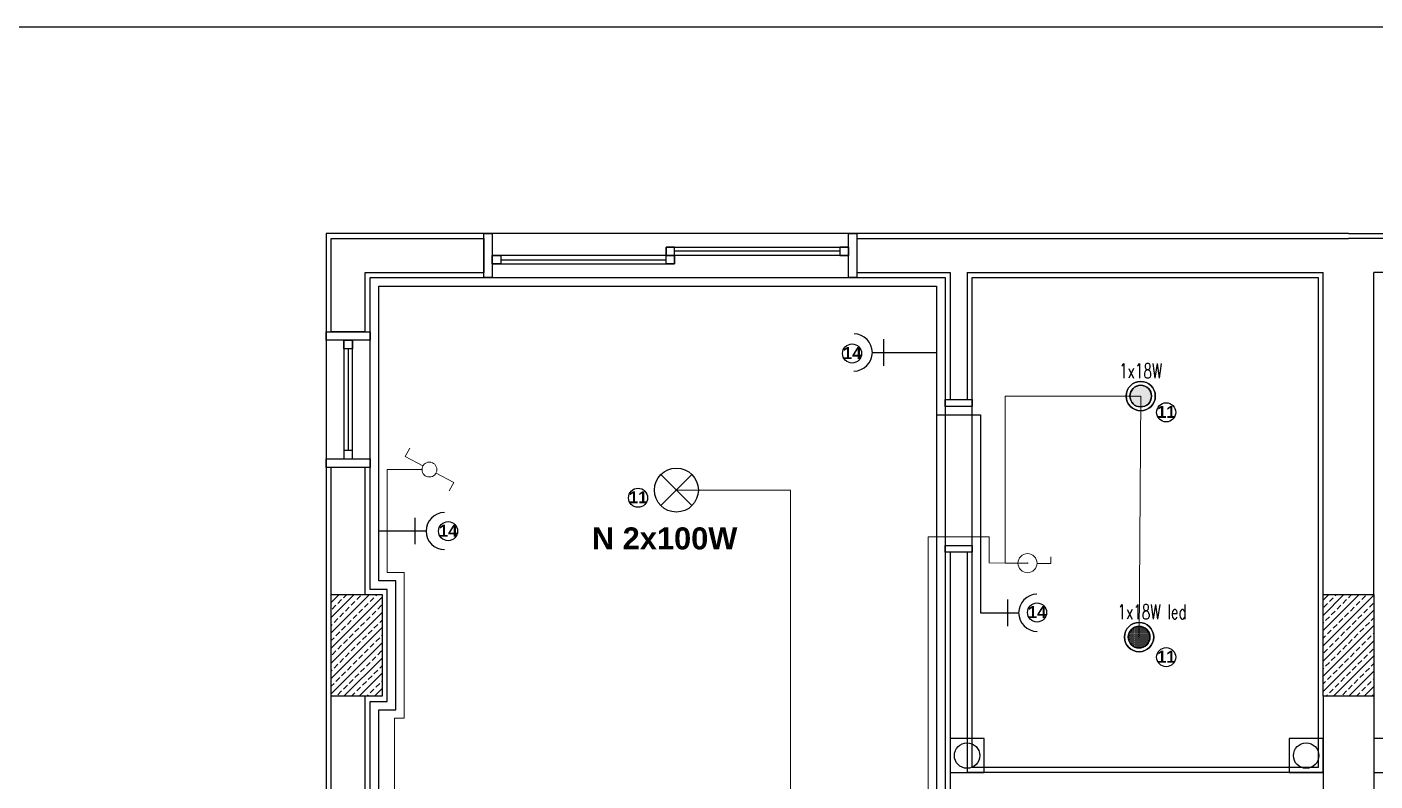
# Model space of a CAD drawing. Header units: millimetres. Extents: x 8112 to 17957, y 1641 to 8364.
# Drawn here: x 9818 to 10613, y 4196 to 4641 of the extents above; entities that cross this region are included whole.
import ezdxf

# ---------------------------------------------------------------- set-up
doc = ezdxf.new("R2010")
doc.units = ezdxf.units.MM
for name, color, linetype in [('AK-E-ARMATUR', 151, 'Continuous'), ('Bölme', 7, 'Continuous'), ('EL1', 2, 'Continuous'), ('ELEKTRİK1', 10, 'Continuous'), ('MİMARİ', 251, 'Continuous')]:
    doc.layers.add(name, color=color, linetype=linetype)
doc.layers.add('priz', color=4, linetype='Continuous', lineweight=25)
doc.layers.add('ışık', color=90, linetype='Continuous', lineweight=20)
doc.styles.add('okbas2', font='simplxtw.shx')
doc.styles.get("Standard").update_dxf_attribs({"font": 'arial.ttf'})

# ---------------------------------------------------------------- blocks, each defined once
blk = doc.blocks.new('15W_DWNL_ISLAK HACİM ARM_SA')
h = blk.add_hatch()
h.set_pattern_fill('DOTS', scale=5)
h.set_pattern_definition([(0, (-1075947.989, -4485209.665), (3.96875, 7.9375), [0, -7.9375])])
h.paths.add_polyline_path([(85, 0, 1), (-85, 0, 1)])
blk.add_circle((0, 0), 115)
at = {"color": 7}
blk.add_circle((0, 0), 85, dxfattribs=at)

msp = doc.modelspace()

# ---------------------------------------------------------------- linework, layer by layer
msp.add_line((9785.09, 4640.64), (11187.26, 4640.64))
at = {"layer": 'AK-E-ARMATUR'}
for centre in [(10474.41, 4422.91), (10474.41, 4422.91), (10474.41, 4422.91), (10473.47, 4280.72), (10473.47, 4280.72), (10473.47, 4280.72)]:
    msp.add_circle(centre, 8.62, dxfattribs=at)
at = {"layer": 'AK-E-ARMATUR', "color": 7}
for centre in [(10474.41, 4422.91), (10474.41, 4422.91), (10474.41, 4422.91), (10473.47, 4280.72), (10473.47, 4280.72), (10473.47, 4280.72)]:
    msp.add_circle(centre, 6.38, dxfattribs=at)
at = {"layer": 'Bölme', "color": 11, "true_color": 0xf27172}
for centre in [(10304.17, 4448), (10489.43, 4413.3), (10177.94, 4362.92), (10065.9, 4343.2), (10413.27, 4295.22), (10489.43, 4268.89)]:
    msp.add_circle(centre, 5.63, dxfattribs=at)
at = {"layer": 'ELEKTRİK1'}
msp.add_circle((10200.54, 4367.44), 12.98, dxfattribs=at)
at = {"layer": 'MİMARİ'}
for p, q in [((10596.99, 4518.82), (9993.99, 4518.82)), ((9993.99, 4518.82), (9993.99, 4003.82)), ((10596.99, 4518.82), (11199.99, 4518.82)), ((9996.99, 4515.82), (10086.99, 4515.82)), ((9996.99, 4460.82), (9996.99, 4515.82)), ((10086.99, 4515.82), (10086.99, 4495.82)), ((10306.99, 4515.82), (10596.99, 4515.82)), ((10306.99, 4515.82), (10306.99, 4495.82)), ((10886.99, 4515.82), (10596.99, 4515.82)), ((10016.99, 4495.82), (10086.99, 4495.82)), ((10016.99, 4460.82), (10016.99, 4495.82)), ((10019.99, 4492.82), (10358.99, 4492.82)), ((10019.99, 4308.82), (10019.99, 4492.82)), ((10306.99, 4495.82), (10361.99, 4495.82)), ((10358.99, 4492.82), (10358.99, 3983.82)), ((10361.99, 4495.82), (10361.99, 4420.84)), ((10371.99, 4495.82), (10371.99, 4420.84)), ((10371.99, 4495.82), (10581.99, 4495.82)), ((10374.99, 4492.82), (10578.99, 4492.82)), ((10374.99, 4203.82), (10374.99, 4492.82)), ((10578.99, 4492.82), (10578.99, 4203.82)), ((10581.99, 4305.82), (10581.99, 4495.82)), ((10821.99, 4495.82), (10611.99, 4495.82)), ((10611.99, 4305.82), (10611.99, 4495.82)), ((10016.99, 4460.82), (9996.99, 4460.82)), ((10361.99, 4420.84), (10371.99, 4420.84)), ((9996.99, 4305.82), (9996.99, 4380.82)), ((10016.99, 4380.82), (9996.99, 4380.82)), ((10016.99, 4305.82), (10016.99, 4380.82)), ((10361.99, 4330.84), (10361.99, 4100.82)), ((10371.99, 4330.84), (10361.99, 4330.84)), ((10371.99, 4330.84), (10371.99, 4200.82)), ((9996.99, 4245.82), (9996.99, 4305.82)), ((9996.99, 4305.82), (10026.99, 4305.82)), ((10029.99, 4308.82), (10019.99, 4308.82)), ((10026.99, 4305.82), (10026.99, 4245.82)), ((10029.99, 4242.82), (10029.99, 4308.82)), ((10581.99, 4245.82), (10581.99, 4305.82)), ((10581.99, 4305.82), (10611.99, 4305.82)), ((10611.99, 4305.82), (10611.99, 4245.82)), ((10026.99, 4245.82), (9996.99, 4245.82)), ((9996.99, 4110.82), (9996.99, 4245.82)), ((10016.99, 4110.82), (10016.99, 4245.82)), ((10611.99, 4245.82), (10581.99, 4245.82)), ((10581.99, 4245.82), (10581.99, 4000.82)), ((10611.99, 4245.82), (10611.99, 4000.82)), ((10019.99, 4003.82), (10019.99, 4242.82)), ((10019.99, 4242.82), (10029.99, 4242.82)), ((10381.99, 4220.82), (10361.99, 4220.82)), ((10361.99, 4220.82), (10361.99, 4200.82)), ((10381.99, 4200.82), (10381.99, 4220.82)), ((10581.99, 4220.82), (10561.99, 4220.82)), ((10561.99, 4220.82), (10561.99, 4200.82)), ((10581.99, 4200.82), (10581.99, 4220.82)), ((10631.99, 4220.82), (10611.99, 4220.82)), ((10611.99, 4220.82), (10611.99, 4200.82)), ((10361.99, 4200.82), (10381.99, 4200.82)), ((10581.99, 4200.82), (10371.99, 4200.82)), ((10578.99, 4203.82), (10374.99, 4203.82)), ((10561.99, 4200.82), (10581.99, 4200.82)), ((10611.99, 4200.82), (10821.99, 4200.82)), ((10611.99, 4200.82), (10631.99, 4200.82))]:
    msp.add_line(p, q, dxfattribs=at)
at = {"layer": 'MİMARİ', "ltscale": 0.1}
for p, q in [((10086.99, 4492.82), (10086.99, 4518.82)), ((10086.99, 4518.82), (10091.99, 4518.82)), ((10091.99, 4518.82), (10091.99, 4492.82)), ((10301.99, 4492.82), (10301.99, 4518.82)), ((10301.99, 4518.82), (10306.99, 4518.82)), ((10306.99, 4518.82), (10306.99, 4492.82)), ((10194.49, 4505.82), (10194.49, 4510.82)), ((10194.49, 4510.82), (10301.99, 4510.82)), ((10194.49, 4510.82), (10194.49, 4505.82)), ((10199.49, 4510.82), (10194.49, 4510.82)), ((10199.49, 4505.82), (10199.49, 4510.82)), ((10296.99, 4508.32), (10199.49, 4508.32)), ((10296.99, 4510.82), (10296.99, 4505.82)), ((10301.99, 4510.82), (10296.99, 4510.82)), ((10301.99, 4510.82), (10301.99, 4505.82)), ((10301.99, 4505.82), (10301.99, 4510.82)), ((10091.99, 4505.82), (10091.99, 4500.82)), ((10199.49, 4505.82), (10091.99, 4505.82)), ((10091.99, 4500.82), (10091.99, 4505.82)), ((10091.99, 4505.82), (10096.99, 4505.82)), ((10091.99, 4500.82), (10199.49, 4500.82)), ((10096.99, 4500.82), (10091.99, 4500.82)), ((10096.99, 4505.82), (10096.99, 4500.82)), ((10096.99, 4503.32), (10194.49, 4503.32)), ((10301.99, 4505.82), (10194.49, 4505.82)), ((10194.49, 4505.82), (10199.49, 4505.82)), ((10194.49, 4500.82), (10194.49, 4505.82)), ((10194.49, 4505.82), (10199.49, 4505.82)), ((10199.49, 4500.82), (10194.49, 4500.82)), ((10199.49, 4500.82), (10199.49, 4505.82)), ((10199.49, 4505.82), (10199.49, 4500.82)), ((10296.99, 4505.82), (10301.99, 4505.82)), ((10091.99, 4492.82), (10086.99, 4492.82)), ((10306.99, 4492.82), (10301.99, 4492.82)), ((9993.99, 4455.82), (9993.99, 4460.82)), ((9993.99, 4460.82), (10019.99, 4460.82)), ((10019.99, 4460.82), (10019.99, 4455.82)), ((10019.99, 4455.82), (9993.99, 4455.82)), ((10009.49, 4455.82), (10004.49, 4455.82)), ((10004.49, 4455.82), (10004.49, 4385.82)), ((10004.49, 4450.82), (10004.49, 4455.82)), ((10004.49, 4455.82), (10009.49, 4455.82)), ((10009.49, 4385.82), (10009.49, 4455.82)), ((10009.49, 4455.82), (10009.49, 4450.82)), ((10009.49, 4450.82), (10004.49, 4450.82)), ((10006.99, 4450.82), (10006.99, 4390.82)), ((10009.49, 4390.82), (10004.49, 4390.82)), ((10004.49, 4390.82), (10004.49, 4385.82)), ((10009.49, 4385.82), (10009.49, 4390.82)), ((9993.99, 4380.82), (9993.99, 4385.82)), ((9993.99, 4385.82), (10019.99, 4385.82)), ((10004.49, 4385.82), (10009.49, 4385.82)), ((10019.99, 4385.82), (10019.99, 4380.82)), ((10019.99, 4380.82), (9993.99, 4380.82))]:
    msp.add_line(p, q, dxfattribs=at)
at = {"layer": 'MİMARİ', "lineweight": 30}
for p, q in [((10358.99, 4420.84), (10374.99, 4420.84)), ((10358.99, 4416.84), (10358.99, 4420.84)), ((10374.99, 4420.84), (10374.99, 4416.84)), ((10374.99, 4416.84), (10358.99, 4416.84)), ((10358.99, 4334.84), (10374.99, 4334.84)), ((10358.99, 4330.84), (10358.99, 4334.84)), ((10374.99, 4334.84), (10374.99, 4330.84)), ((10374.99, 4330.84), (10358.99, 4330.84))]:
    msp.add_line(p, q, dxfattribs=at)
at = {"layer": 'MİMARİ', "linetype": 'Continuous'}
for p, q in [((9996.99, 4301.2), (10001.6, 4305.82)), ((9996.99, 4292.22), (10010.58, 4305.82)), ((9996.99, 4283.24), (10019.56, 4305.82)), ((9996.99, 4305.69), (9997.11, 4305.82)), ((9996.99, 4274.26), (10026.99, 4304.26)), ((10000.87, 4300.6), (10003.12, 4302.84)), ((10004.24, 4303.96), (10006.09, 4305.82)), ((10008.73, 4299.47), (10010.97, 4301.72)), ((10012.1, 4302.84), (10014.34, 4305.09)), ((10019.95, 4301.72), (10022.2, 4303.96)), ((10023.32, 4305.09), (10024.05, 4305.82)), ((10581.99, 4302.49), (10585.32, 4305.82)), ((10581.99, 4293.51), (10594.3, 4305.82)), ((10581.99, 4284.53), (10603.28, 4305.82)), ((10581.99, 4275.55), (10611.99, 4305.55)), ((10585.71, 4301.72), (10587.96, 4303.96)), ((10589.08, 4305.09), (10589.81, 4305.82)), ((10593.57, 4300.6), (10595.81, 4302.84)), ((10596.94, 4303.96), (10598.79, 4305.82)), ((10601.43, 4299.47), (10603.67, 4301.72)), ((10604.79, 4302.84), (10607.04, 4305.09)), ((9996.99, 4265.28), (10026.99, 4295.28)), ((9997.5, 4297.23), (9999.75, 4299.47)), ((10001.99, 4292.74), (10004.24, 4294.98)), ((10005.36, 4296.11), (10007.61, 4298.35)), ((10009.85, 4291.62), (10012.1, 4293.86)), ((10013.22, 4294.98), (10015.46, 4297.23)), ((10016.59, 4298.35), (10018.83, 4300.6)), ((10021.08, 4293.86), (10023.32, 4296.11)), ((10024.44, 4297.23), (10026.69, 4299.47)), ((10581.99, 4266.57), (10611.99, 4296.57)), ((10582.34, 4298.35), (10584.59, 4300.6)), ((10586.83, 4293.86), (10589.08, 4296.11)), ((10590.2, 4297.23), (10592.45, 4299.47)), ((10594.69, 4292.74), (10596.94, 4294.98)), ((10598.06, 4296.11), (10600.3, 4298.35)), ((10602.55, 4291.62), (10604.79, 4293.86)), ((10605.92, 4294.98), (10608.16, 4297.23)), ((10609.28, 4298.35), (10611.53, 4300.6)), ((9996.99, 4287.73), (9997.5, 4288.25)), ((9996.99, 4256.3), (10026.99, 4286.3)), ((9998.63, 4289.37), (10000.87, 4291.62)), ((10003.12, 4284.88), (10005.36, 4287.13)), ((10006.48, 4288.25), (10008.73, 4290.49)), ((10010.97, 4283.76), (10013.22, 4286)), ((10014.34, 4287.13), (10016.59, 4289.37)), ((10017.71, 4290.49), (10019.95, 4292.74)), ((10022.2, 4286), (10024.44, 4288.25)), ((10025.57, 4289.37), (10026.99, 4290.79)), ((10581.99, 4289.02), (10582.34, 4289.37)), ((10581.99, 4257.59), (10611.99, 4287.59)), ((10583.47, 4290.49), (10585.71, 4292.74)), ((10587.96, 4286), (10590.2, 4288.25)), ((10591.32, 4289.37), (10593.57, 4291.62)), ((10595.81, 4284.88), (10598.06, 4287.13)), ((10599.18, 4288.25), (10601.43, 4290.49)), ((10603.67, 4283.76), (10605.92, 4286)), ((10607.04, 4287.13), (10609.28, 4289.37)), ((10610.41, 4290.49), (10611.99, 4292.08)), ((9996.99, 4278.75), (9998.63, 4280.39)), ((9999.75, 4281.51), (10001.99, 4283.76)), ((10004.24, 4277.02), (10006.48, 4279.27)), ((10007.61, 4280.39), (10009.85, 4282.64)), ((10012.1, 4275.9), (10014.34, 4278.15)), ((10015.46, 4279.27), (10017.71, 4281.51)), ((10018.83, 4282.64), (10021.08, 4284.88)), ((10023.32, 4278.15), (10025.57, 4280.39)), ((10026.69, 4281.51), (10026.99, 4281.81)), ((10581.99, 4280.04), (10583.47, 4281.51)), ((10581.99, 4248.61), (10611.99, 4278.61)), ((10584.59, 4282.64), (10586.83, 4284.88)), ((10589.08, 4278.15), (10591.32, 4280.39)), ((10592.45, 4281.51), (10594.69, 4283.76)), ((10596.94, 4277.02), (10599.18, 4279.27)), ((10600.3, 4280.39), (10602.55, 4282.64)), ((10604.79, 4275.9), (10607.04, 4278.15)), ((10608.16, 4279.27), (10610.41, 4281.51)), ((10611.53, 4282.64), (10611.99, 4283.1)), ((9996.99, 4247.32), (10026.99, 4277.32)), ((9997.5, 4270.29), (9999.75, 4272.53)), ((10000.87, 4273.66), (10003.12, 4275.9)), ((10005.36, 4269.17), (10007.61, 4271.41)), ((10008.73, 4272.53), (10010.97, 4274.78)), ((10013.22, 4268.04), (10015.46, 4270.29)), ((10016.59, 4271.41), (10018.83, 4273.66)), ((10019.95, 4274.78), (10022.2, 4277.02)), ((10024.44, 4270.29), (10026.69, 4272.53)), ((10582.34, 4271.41), (10584.59, 4273.66)), ((10585.71, 4274.78), (10587.96, 4277.02)), ((10590.2, 4270.29), (10592.45, 4272.53)), ((10593.57, 4273.66), (10595.81, 4275.9)), ((10598.06, 4269.17), (10600.3, 4271.41)), ((10601.43, 4272.53), (10603.67, 4274.78)), ((10605.92, 4268.04), (10608.16, 4270.29)), ((10609.28, 4271.41), (10611.53, 4273.66)), ((9998.63, 4262.43), (10000.87, 4264.68)), ((10001.99, 4265.8), (10004.24, 4268.04)), ((10004.46, 4245.82), (10026.99, 4268.34)), ((10006.48, 4261.31), (10008.73, 4263.55)), ((10009.85, 4264.68), (10012.1, 4266.92)), ((10014.34, 4260.19), (10016.59, 4262.43)), ((10017.71, 4263.55), (10019.95, 4265.8)), ((10021.08, 4266.92), (10023.32, 4269.17)), ((10025.57, 4262.43), (10026.99, 4263.85)), ((10581.99, 4262.08), (10582.34, 4262.43)), ((10583.47, 4263.55), (10585.71, 4265.8)), ((10586.83, 4266.92), (10589.08, 4269.17)), ((10588.18, 4245.82), (10611.99, 4269.63)), ((10591.32, 4262.43), (10593.57, 4264.68)), ((10594.69, 4265.8), (10596.94, 4268.04)), ((10599.18, 4261.31), (10601.43, 4263.55)), ((10602.55, 4264.68), (10604.79, 4266.92)), ((10607.04, 4260.19), (10609.28, 4262.43)), ((10610.41, 4263.55), (10611.99, 4265.14)), ((9996.99, 4260.79), (9997.5, 4261.31)), ((9999.75, 4254.57), (10001.99, 4256.82)), ((10003.12, 4257.94), (10005.36, 4260.19)), ((10007.61, 4253.45), (10009.85, 4255.7)), ((10010.97, 4256.82), (10013.22, 4259.06)), ((10013.44, 4245.82), (10026.99, 4259.36)), ((10015.46, 4252.33), (10017.71, 4254.57)), ((10018.83, 4255.7), (10021.08, 4257.94)), ((10022.2, 4259.06), (10024.44, 4261.31)), ((10026.69, 4254.57), (10026.99, 4254.87)), ((10581.99, 4253.1), (10583.47, 4254.57)), ((10584.59, 4255.7), (10586.83, 4257.94)), ((10587.96, 4259.06), (10590.2, 4261.31)), ((10592.45, 4254.57), (10594.69, 4256.82)), ((10595.81, 4257.94), (10598.06, 4260.19)), ((10597.16, 4245.82), (10611.99, 4260.65)), ((10600.3, 4253.45), (10602.55, 4255.7)), ((10603.67, 4256.82), (10605.92, 4259.06)), ((10608.16, 4252.33), (10610.41, 4254.57)), ((10611.53, 4255.7), (10611.99, 4256.16)), ((9996.99, 4251.81), (9998.63, 4253.45)), ((10000.87, 4246.72), (10003.12, 4248.96)), ((10004.24, 4250.08), (10006.48, 4252.33)), ((10008.95, 4245.82), (10010.97, 4247.84)), ((10012.1, 4248.96), (10014.34, 4251.21)), ((10017.93, 4245.82), (10018.83, 4246.72)), ((10019.95, 4247.84), (10022.2, 4250.08)), ((10022.42, 4245.82), (10026.99, 4250.38)), ((10023.32, 4251.21), (10025.57, 4253.45)), ((10583.69, 4245.82), (10584.59, 4246.72)), ((10585.71, 4247.84), (10587.96, 4250.08)), ((10589.08, 4251.21), (10591.32, 4253.45)), ((10593.57, 4246.72), (10595.81, 4248.96)), ((10596.94, 4250.08), (10599.18, 4252.33)), ((10601.65, 4245.82), (10603.67, 4247.84)), ((10604.79, 4248.96), (10607.04, 4251.21)), ((10606.14, 4245.82), (10611.99, 4251.67)), ((10610.63, 4245.82), (10611.53, 4246.72))]:
    msp.add_line(p, q, dxfattribs=at)
at = {"layer": 'MİMARİ'}
for centre in [(10371.99, 4210.82), (10571.99, 4210.82)]:
    msp.add_circle(centre, 7.5, dxfattribs=at)
at = {"layer": 'priz'}
for p, q in [((10322.75, 4456.42), (10322.75, 4440.83)), ((10316.13, 4448.54), (10353.99, 4448.54)), ((10353.99, 4411.84), (10374.99, 4411.84)), ((10374.99, 4411.84), (10379.99, 4411.84)), ((10379.99, 4411.84), (10379.99, 4295.06)), ((10046.29, 4351.09), (10046.29, 4335.5)), ((10052.91, 4343.29), (10024.99, 4343.29)), ((10395.81, 4302.85), (10395.81, 4287.26)), ((10379.99, 4295.06), (10402.43, 4295.06))]:
    msp.add_line(p, q, dxfattribs=at)
msp.add_lwpolyline([(10131.15, 3962.82), (10064.99, 3962.82), (10064.99, 3983.82), (10064.99, 4003.82), (10064.99, 4008.82), (10024.99, 4008.82), (10024.99, 4237.82), (10029.99, 4237.82), (10034.99, 4237.82), (10034.99, 4308.82), (10034.99, 4313.82), (10024.99, 4313.82), (10024.99, 4487.82), (10353.99, 4487.82), (10353.99, 4416.84), (10353.99, 4411.84), (10353.99, 4096.82), (10353.99, 4091.82), (10374.99, 4091.82), (10379.99, 4091.82), (10379.99, 4182.82), (10482.21, 4182.82), (10482.21, 4163.53)], dxfattribs=at)
for centre, start, end in [((10305.17, 4448.62), 270, 89.20412), ((10063.87, 4343.29), 90.79588, 270), ((10413.39, 4295.06), 90.79588, 270)]:
    msp.add_arc(centre, 10.96, start, end, dxfattribs=at)
at = {"layer": 'ışık', "color": 1}
for p, q in [((10040.63, 4387.18), (10043.28, 4392.2)), ((10051.06, 4381.67), (10040.63, 4387.18)), ((10038.76, 4379.55), (10050.55, 4379.55)), ((10058.78, 4377.51), (10069.21, 4372)), ((10209.71, 4358.28), (10191.38, 4376.61)), ((10191.38, 4358.28), (10209.71, 4376.61)), ((10069.21, 4372), (10066.56, 4366.97)), ((10421.45, 4324.07), (10421.49, 4328.17)), ((10413.28, 4324.15), (10421.45, 4324.07))]:
    msp.add_line(p, q, dxfattribs=at)
at = {"layer": 'ışık'}
for p, q in [((10029.99, 4318.82), (10029.99, 4379.55)), ((10029.99, 4379.55), (10038.76, 4379.55)), ((10267.89, 4367.44), (10200.54, 4367.44)), ((10267.89, 4024.93), (10267.89, 4367.44)), ((10039.99, 4318.82), (10029.99, 4318.82)), ((10039.99, 4313.82), (10039.99, 4318.82)), ((10394.44, 4324.39), (10407.51, 4324.39)), ((10039.99, 4232.82), (10039.99, 4313.82)), ((10034.37, 4091.37), (10034.37, 4232.82)), ((10034.37, 4232.82), (10035.24, 4232.82)), ((10034.99, 4232.82), (10039.99, 4232.82))]:
    msp.add_line(p, q, dxfattribs=at)
msp.add_lwpolyline([(10191.99, 3948.35), (10196.99, 3948.35), (10196.99, 3953.35), (10174.99, 3953.35), (10174.99, 3962.82), (10271.99, 3962.82), (10271.99, 3993.82), (10348.99, 3993.82), (10348.99, 4334.84), (10348.99, 4339.84), (10379.99, 4339.84), (10384.99, 4339.84), (10384.99, 4324.59), (10394.44, 4324.39), (10394.44, 4422.91), (10474.41, 4422.91), (10473.47, 4280.72)], dxfattribs=at)
at = {"layer": 'ışık', "color": 1, "const_width": 0.409}
msp.add_lwpolyline([(10407.9, 4324.29, 1), (10407.54, 4324.49, 1)], format="xyb", close=True, dxfattribs=at)
at = {"layer": 'ışık', "color": 1}
for centre, radius in [((10054.92, 4379.55), 4.37), ((10407.66, 4324.32), 5.63)]:
    msp.add_circle(centre, radius, dxfattribs=at)

# ---------------------------------------------------------------- block references
at = {"layer": 'AK-E-ARMATUR', "xscale": -0.07500000000000001, "yscale": 0.07500000000000001, "zscale": 0.07500000000000001, "rotation": 180}
for p in [(10474.41, 4422.91), (10473.47, 4280.72)]:
    msp.add_blockref('15W_DWNL_ISLAK HACİM ARM_SA', p, dxfattribs=at)

# ---------------------------------------------------------------- texts
at = {"layer": 'Bölme', "color": 11, "true_color": 0xf27172, "char_height": 7, "attachment_point": 2}
for s, insert in [('{\\fArial|b1|i0|c162|p34;14}', (10304.27, 4451.77)), ('{\\fArial|b1|i0|c162|p34;11}', (10489.52, 4417.06)), ('{\\fArial|b1|i0|c162|p34;11}', (10178.03, 4366.68)), ('{\\fArial|b1|i0|c162|p34;14}', (10065.99, 4346.96)), ('{\\fArial|b1|i0|c162|p34;14}', (10413.36, 4298.98)), ('{\\fArial|b1|i0|c162|p34;11}', (10489.52, 4272.65))]:
    msp.add_mtext(s, dxfattribs=dict(at, insert=insert))
at = {"layer": 'EL1', "style": 'okbas2', "width": 0.67}
for s, p in [('1x18W', (10461.68, 4433.4)), ('1x18W led', (10460.74, 4291.22))]:
    msp.add_text(s, height=8.75, dxfattribs=at).set_placement(p)
at = {"layer": 'ışık', "color": 1, "insert": (10236.51, 4332.26), "char_height": 11, "attachment_point": 9}
msp.add_mtext('{\\fArial|b1|i0|c162|p34;\\H1.182x;N 2x100W}', dxfattribs=at)

doc.saveas('drawing.dxf')
